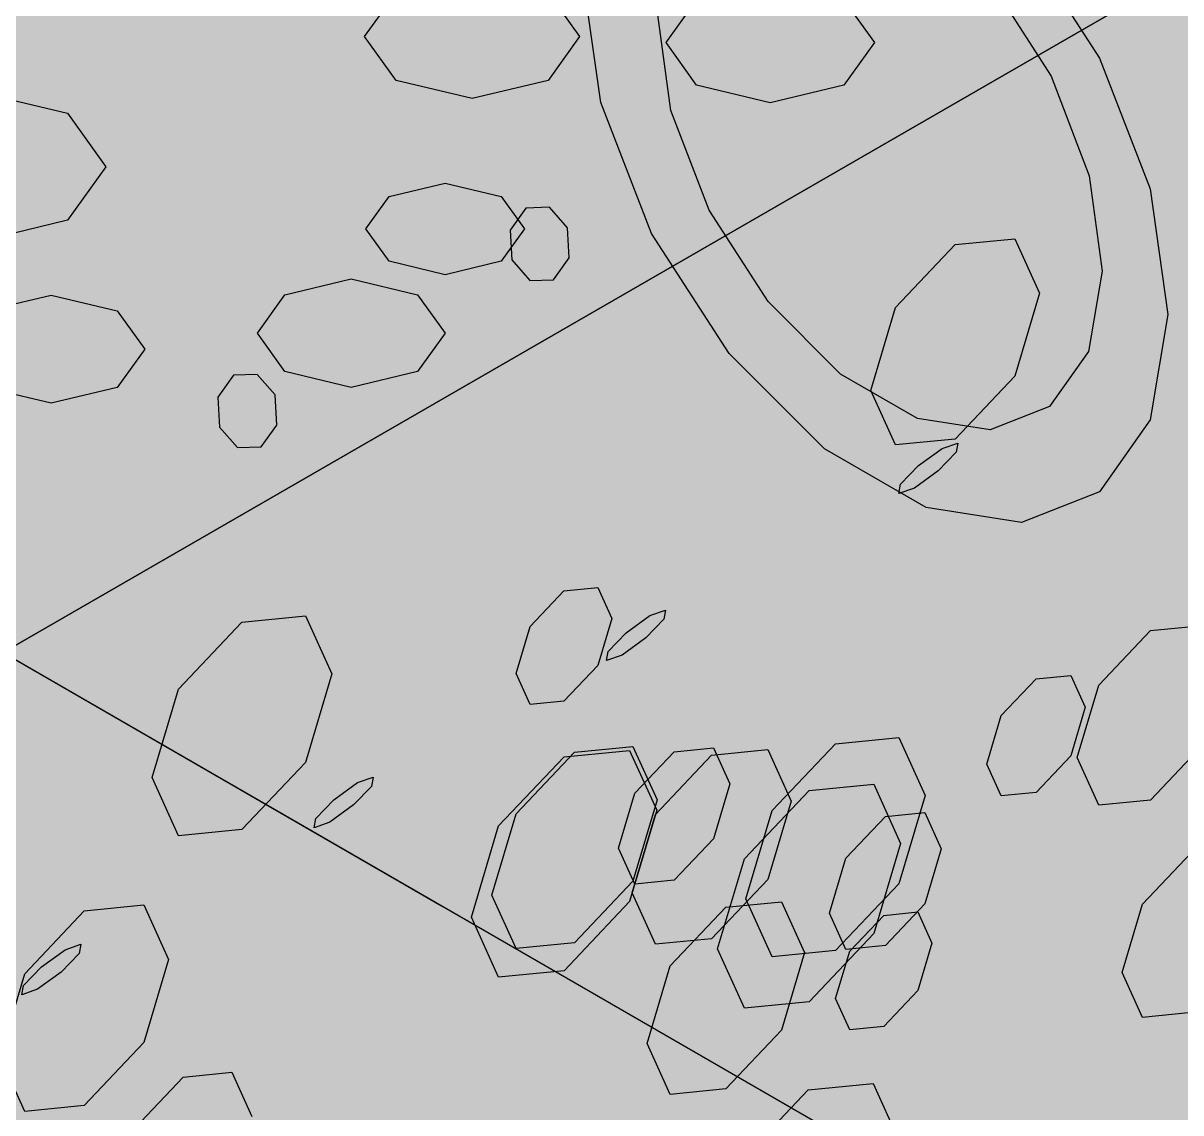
# Model space of a CAD drawing. Header units: metres. Extents: x 0 to 14.2, y 0 to 5.9.
# Drawn here: x 2.452 to 2.6235, y 3.9018 to 4.0633 of the extents above; entities that cross this region are included whole.
import ezdxf

# ---------------------------------------------------------------- set-up
doc = ezdxf.new("R2010")
doc.units = ezdxf.units.M
doc.header["$LTSCALE"] = 0.25
doc.layers.add('ISO-ARISTAS', color=8, linetype='CONTINUOUS')
doc.layers.add('ISO-CONCRETO-SUP', color=254, linetype='CONTINUOUS', true_color=0xe8e8e8)
doc.layers.add('LLAMADAS', color=30, linetype='CONTINUOUS', lineweight=18)

msp = doc.modelspace()

# ---------------------------------------------------------------- linework, layer by layer
at = {"layer": 'ISO-ARISTAS', "color": 250}
for p, q in [((2.5999, 4.0759), (2.61142, 4.05809)), ((2.26934, 4.07375), (2.52806, 3.92438)), ((2.26934, 4.07375), (2.52806, 3.92438)), ((2.53756, 4.05149), (2.53495, 4.0701)), ((2.62224, 4.07), (2.57894, 4.045)), ((2.57894, 4.045), (2.62224, 4.07)), ((2.50259, 4.06129), (2.50726, 4.06779)), ((2.52977, 4.06779), (2.53444, 4.06129)), ((2.59554, 4.06899), (2.60426, 4.05543)), ((2.59554, 4.06899), (2.60426, 4.05543)), ((2.54724, 4.06039), (2.55176, 4.06668)), ((2.57358, 4.06668), (2.5781, 4.06039)), ((2.54796, 4.05033), (2.54603, 4.0645)), ((2.54796, 4.05033), (2.54603, 4.0645)), ((2.50726, 4.05479), (2.50259, 4.06129)), ((2.53444, 4.06129), (2.52977, 4.05479)), ((2.55176, 4.05409), (2.54724, 4.06039)), ((2.5781, 4.06039), (2.57358, 4.05409)), ((2.61142, 4.05809), (2.61894, 4.03871)), ((2.60426, 4.05543), (2.60992, 4.04067)), ((2.60426, 4.05543), (2.60992, 4.04067)), ((2.51851, 4.0521), (2.50726, 4.05479)), ((2.52977, 4.05479), (2.51851, 4.0521)), ((2.56267, 4.05148), (2.55176, 4.05409)), ((2.57358, 4.05409), (2.56267, 4.05148)), ((2.44483, 4.05322), (2.45858, 4.04993)), ((2.54508, 4.03211), (2.53756, 4.05149)), ((2.55363, 4.03557), (2.54796, 4.05033)), ((2.55363, 4.03557), (2.54796, 4.05033)), ((2.45858, 4.04993), (2.46427, 4.042)), ((2.57894, 4.045), (2.53564, 4.02)), ((2.53564, 4.02), (2.57894, 4.045)), ((2.46427, 4.042), (2.45858, 4.03406)), ((2.60992, 4.04067), (2.61185, 4.0265)), ((2.60992, 4.04067), (2.61185, 4.0265)), ((2.50621, 4.03757), (2.51452, 4.03956)), ((2.51452, 4.03956), (2.52283, 4.03757)), ((2.61894, 4.03871), (2.62155, 4.0201)), ((2.50277, 4.03277), (2.50621, 4.03757)), ((2.52283, 4.03757), (2.52627, 4.03277)), ((2.52645, 4.03586), (2.52414, 4.03262)), ((2.52996, 4.03598), (2.52645, 4.03586)), ((2.53262, 4.03293), (2.52996, 4.03598)), ((2.56234, 4.02201), (2.55363, 4.03557)), ((2.56234, 4.02201), (2.55363, 4.03557)), ((2.45858, 4.03406), (2.44483, 4.03077)), ((2.50621, 4.02798), (2.50277, 4.03277)), ((2.52627, 4.03277), (2.52283, 4.02798)), ((2.52414, 4.03262), (2.52439, 4.02818)), ((2.53287, 4.02848), (2.53262, 4.03293)), ((2.5566, 4.0143), (2.54508, 4.03211)), ((2.58124, 4.02115), (2.59006, 4.03046)), ((2.59006, 4.03046), (2.59888, 4.03133)), ((2.59888, 4.03133), (2.60253, 4.02325)), ((2.51452, 4.02599), (2.50621, 4.02798)), ((2.52283, 4.02798), (2.51452, 4.02599)), ((2.52439, 4.02818), (2.52705, 4.02513)), ((2.53056, 4.02525), (2.53287, 4.02848)), ((2.61185, 4.0265), (2.60981, 4.01462)), ((2.61185, 4.0265), (2.60981, 4.01462)), ((2.49078, 4.02301), (2.50061, 4.02537)), ((2.50061, 4.02537), (2.51044, 4.02301)), ((2.52705, 4.02513), (2.53056, 4.02525)), ((2.44633, 4.02064), (2.45615, 4.02299)), ((2.45615, 4.02299), (2.46596, 4.02064)), ((2.4867, 4.01734), (2.49078, 4.02301)), ((2.51044, 4.02301), (2.51452, 4.01734)), ((2.60253, 4.02325), (2.59888, 4.01096)), ((2.57307, 4.01128), (2.56234, 4.02201)), ((2.57307, 4.01128), (2.56234, 4.02201)), ((2.57758, 4.00885), (2.58124, 4.02115)), ((2.46596, 4.02064), (2.47003, 4.01497)), ((2.53564, 4.02), (2.49234, 3.995)), ((2.49234, 3.995), (2.53564, 4.02)), ((2.62155, 4.0201), (2.61894, 4.00451)), ((2.49078, 4.01166), (2.4867, 4.01734)), ((2.51452, 4.01734), (2.51044, 4.01166)), ((2.47003, 4.01497), (2.46596, 4.0093)), ((2.57073, 4.0002), (2.5566, 4.0143)), ((2.60981, 4.01462), (2.60405, 4.00646)), ((2.60981, 4.01462), (2.60405, 4.00646)), ((2.48315, 4.01111), (2.48084, 4.00787)), ((2.48666, 4.01123), (2.48315, 4.01111)), ((2.48932, 4.00818), (2.48666, 4.01123)), ((2.50061, 4.00931), (2.49078, 4.01166)), ((2.51044, 4.01166), (2.50061, 4.00931)), ((2.58449, 4.00468), (2.57307, 4.01128)), ((2.58449, 4.00468), (2.57307, 4.01128)), ((2.59888, 4.01096), (2.59006, 4.00165)), ((2.45615, 4.00696), (2.44633, 4.0093)), ((2.46596, 4.0093), (2.45615, 4.00696)), ((2.48084, 4.00787), (2.48109, 4.00343)), ((2.48957, 4.00373), (2.48932, 4.00818)), ((2.58124, 4.00078), (2.57758, 4.00885)), ((2.60405, 4.00646), (2.59525, 4.00301)), ((2.60405, 4.00646), (2.59525, 4.00301)), ((2.59525, 4.00301), (2.58449, 4.00468)), ((2.59525, 4.00301), (2.58449, 4.00468)), ((2.61894, 4.00451), (2.61142, 3.99381)), ((2.48109, 4.00343), (2.48375, 4.00038)), ((2.48726, 4.0005), (2.48957, 4.00373)), ((2.59006, 4.00165), (2.58124, 4.00078)), ((2.58813, 4.00024), (2.59044, 4.00106)), ((2.59044, 4.00106), (2.59019, 3.99969)), ((2.48375, 4.00038), (2.48726, 4.0005)), ((2.58577, 3.99152), (2.57073, 4.0002)), ((2.58462, 3.99771), (2.58813, 4.00024)), ((2.59019, 3.99969), (2.58753, 3.99693)), ((2.58196, 3.99494), (2.58462, 3.99771)), ((2.58753, 3.99693), (2.58402, 3.99439)), ((2.49234, 3.995), (2.44904, 3.97)), ((2.44904, 3.97), (2.49234, 3.995)), ((2.58171, 3.99357), (2.58196, 3.99494)), ((2.58402, 3.99439), (2.58171, 3.99357)), ((2.61142, 3.99381), (2.5999, 3.9893)), ((2.5999, 3.9893), (2.58577, 3.99152)), ((2.5271, 3.97389), (2.53211, 3.97918)), ((2.53211, 3.97918), (2.53712, 3.97967)), ((2.53712, 3.97967), (2.5392, 3.97508)), ((2.48442, 3.97454), (2.49382, 3.97547)), ((2.49382, 3.97547), (2.49772, 3.96686)), ((2.5392, 3.97508), (2.53712, 3.9681)), ((2.54132, 3.97296), (2.54483, 3.97549)), ((2.54689, 3.97494), (2.54423, 3.97218)), ((2.54483, 3.97549), (2.54714, 3.97631)), ((2.54714, 3.97631), (2.54689, 3.97494)), ((2.47501, 3.96461), (2.48442, 3.97454)), ((2.52502, 3.9669), (2.5271, 3.97389)), ((2.61132, 3.96516), (2.61901, 3.97328)), ((2.61901, 3.97328), (2.6267, 3.97404)), ((2.53866, 3.97019), (2.54132, 3.97296)), ((2.54423, 3.97218), (2.54072, 3.96964)), ((2.44904, 3.97), (2.51399, 3.9325)), ((2.53841, 3.96882), (2.53866, 3.97019)), ((2.53712, 3.9681), (2.53211, 3.96281)), ((2.54072, 3.96964), (2.53841, 3.96882)), ((2.49772, 3.96686), (2.49382, 3.95375)), ((2.5271, 3.96231), (2.52502, 3.9669)), ((2.60204, 3.96613), (2.6072, 3.96664)), ((2.6072, 3.96664), (2.60933, 3.96192)), ((2.47112, 3.9515), (2.47501, 3.96461)), ((2.59688, 3.96069), (2.60204, 3.96613)), ((2.60813, 3.95445), (2.61132, 3.96516)), ((2.53211, 3.96281), (2.5271, 3.96231)), ((2.60933, 3.96192), (2.6072, 3.95473)), ((2.59474, 3.9535), (2.59688, 3.96069)), ((2.53368, 3.95526), (2.54233, 3.95611)), ((2.54233, 3.95611), (2.54591, 3.9482)), ((2.56294, 3.9466), (2.57232, 3.9565)), ((2.57232, 3.9565), (2.58171, 3.95743)), ((2.58171, 3.95743), (2.5856, 3.94884)), ((2.6267, 3.95629), (2.61901, 3.94817)), ((2.52244, 3.94432), (2.53214, 3.95456)), ((2.52503, 3.94613), (2.53368, 3.95526)), ((2.53214, 3.95456), (2.54184, 3.95552)), ((2.54184, 3.95552), (2.54586, 3.94664)), ((2.5426, 3.94917), (2.54843, 3.95533)), ((2.54567, 3.94602), (2.55399, 3.95481)), ((2.54843, 3.95533), (2.55426, 3.9559)), ((2.55399, 3.95481), (2.56232, 3.95563)), ((2.55426, 3.9559), (2.55667, 3.95057)), ((2.56232, 3.95563), (2.56577, 3.94801)), ((2.6072, 3.95473), (2.60204, 3.94929)), ((2.61132, 3.94741), (2.60813, 3.95445)), ((2.49382, 3.95375), (2.48442, 3.94382)), ((2.59688, 3.94878), (2.59474, 3.9535)), ((2.47501, 3.94288), (2.47112, 3.9515)), ((2.50153, 3.95074), (2.50384, 3.95156)), ((2.50384, 3.95156), (2.50359, 3.95019)), ((2.49802, 3.94821), (2.50153, 3.95074)), ((2.50359, 3.95019), (2.50093, 3.94743)), ((2.54018, 3.94105), (2.5426, 3.94917)), ((2.55667, 3.95057), (2.55426, 3.94244)), ((2.55885, 3.93945), (2.56843, 3.94956)), ((2.56843, 3.94956), (2.57801, 3.95051)), ((2.57801, 3.95051), (2.58198, 3.94174)), ((2.60204, 3.94929), (2.59688, 3.94878)), ((2.49536, 3.94544), (2.49802, 3.94821)), ((2.50093, 3.94743), (2.49742, 3.94489)), ((2.54591, 3.9482), (2.54233, 3.93614)), ((2.56577, 3.94801), (2.56232, 3.93641)), ((2.5856, 3.94884), (2.58171, 3.93576)), ((2.61901, 3.94817), (2.61132, 3.94741)), ((2.52145, 3.93407), (2.52503, 3.94613)), ((2.54586, 3.94664), (2.54184, 3.93312)), ((2.54222, 3.93442), (2.54567, 3.94602)), ((2.55905, 3.93351), (2.56294, 3.9466)), ((2.57387, 3.93955), (2.57973, 3.94573)), ((2.57973, 3.94573), (2.58559, 3.94631)), ((2.58559, 3.94631), (2.58801, 3.94095)), ((2.49511, 3.94407), (2.49536, 3.94544)), ((2.49742, 3.94489), (2.49511, 3.94407)), ((2.51842, 3.9308), (2.52244, 3.94432)), ((2.48442, 3.94382), (2.47501, 3.94288)), ((2.55426, 3.94244), (2.54843, 3.93629)), ((2.5426, 3.93571), (2.54018, 3.94105)), ((2.58198, 3.94174), (2.57801, 3.92839)), ((2.58801, 3.94095), (2.58559, 3.93278)), ((2.55488, 3.9261), (2.55885, 3.93945)), ((2.57144, 3.93138), (2.57387, 3.93955)), ((2.61782, 3.93273), (2.62508, 3.9404)), ((2.54233, 3.93614), (2.53368, 3.92701)), ((2.54843, 3.93629), (2.5426, 3.93571)), ((2.56232, 3.93641), (2.55399, 3.92762)), ((2.58171, 3.93576), (2.57232, 3.92585)), ((2.52503, 3.92616), (2.52145, 3.93407)), ((2.54567, 3.9268), (2.54222, 3.93442)), ((2.46107, 3.93176), (2.4699, 3.93264)), ((2.4699, 3.93264), (2.47356, 3.92455)), ((2.51399, 3.9325), (2.57894, 3.895)), ((2.54184, 3.93312), (2.53214, 3.92288)), ((2.54785, 3.92359), (2.55609, 3.93229)), ((2.55609, 3.93229), (2.56433, 3.9331)), ((2.56294, 3.92492), (2.55905, 3.93351)), ((2.56433, 3.9331), (2.56774, 3.92556)), ((2.58559, 3.93278), (2.57973, 3.9266)), ((2.61481, 3.9226), (2.61782, 3.93273)), ((2.45224, 3.92244), (2.46107, 3.93176)), ((2.52244, 3.92192), (2.51842, 3.9308)), ((2.57387, 3.92602), (2.57144, 3.93138)), ((2.57445, 3.92576), (2.57948, 3.93108)), ((2.57948, 3.93108), (2.58452, 3.93158)), ((2.58452, 3.93158), (2.5866, 3.92697)), ((2.45823, 3.92599), (2.46054, 3.92681)), ((2.46054, 3.92681), (2.46029, 3.92544)), ((2.53368, 3.92701), (2.52503, 3.92616)), ((2.55399, 3.92762), (2.54567, 3.9268)), ((2.57801, 3.92839), (2.56843, 3.91827)), ((2.5866, 3.92697), (2.58452, 3.91995)), ((2.45472, 3.92346), (2.45823, 3.92599)), ((2.46029, 3.92544), (2.45763, 3.92268)), ((2.55885, 3.91733), (2.55488, 3.9261)), ((2.57232, 3.92585), (2.56294, 3.92492)), ((2.56774, 3.92556), (2.56433, 3.91408)), ((2.57236, 3.91874), (2.57445, 3.92576)), ((2.57973, 3.9266), (2.57387, 3.92602)), ((2.45206, 3.92069), (2.45472, 3.92346)), ((2.47356, 3.92455), (2.4699, 3.91224)), ((2.52806, 3.92438), (2.78679, 3.775)), ((2.52806, 3.92438), (2.78679, 3.775)), ((2.54443, 3.9121), (2.54785, 3.92359)), ((2.44858, 3.91013), (2.45224, 3.92244)), ((2.45763, 3.92268), (2.45412, 3.92014)), ((2.53214, 3.92288), (2.52244, 3.92192)), ((2.61782, 3.91595), (2.61481, 3.9226)), ((2.45181, 3.91932), (2.45206, 3.92069)), ((2.45412, 3.92014), (2.45181, 3.91932)), ((2.58452, 3.91995), (2.57948, 3.91463)), ((2.56843, 3.91827), (2.55885, 3.91733)), ((2.57445, 3.91413), (2.57236, 3.91874)), ((2.62508, 3.91667), (2.61782, 3.91595)), ((2.56433, 3.91408), (2.55609, 3.90538)), ((2.57948, 3.91463), (2.57445, 3.91413)), ((2.4699, 3.91224), (2.46107, 3.90292)), ((2.54785, 3.90456), (2.54443, 3.9121)), ((2.45224, 3.90204), (2.44858, 3.91013)), ((2.46853, 3.89954), (2.47572, 3.90713)), ((2.47572, 3.90713), (2.48292, 3.90784)), ((2.48292, 3.90784), (2.4859, 3.90126)), ((2.55609, 3.90538), (2.54785, 3.90456)), ((2.55864, 3.89506), (2.56828, 3.90524)), ((2.56828, 3.90524), (2.57791, 3.90619)), ((2.57791, 3.90619), (2.5819, 3.89737)), ((2.46107, 3.90292), (2.45224, 3.90204))]:
    msp.add_line(p, q, dxfattribs=at)
at = {"layer": 'ISO-CONCRETO-SUP', "true_color": 0xadada8}
for points in [[(2.52806, 4.17438), (2.78679, 4.025), (2.52806, 4.42438), (2.78679, 4.275)], [(2.44146, 4.12438), (2.70019, 3.975), (2.44146, 4.37438), (2.70019, 4.225)], [(2.26934, 4.07375), (2.52806, 3.92438), (2.26934, 4.32375), (2.52806, 4.17438)], [(2.52806, 3.92438), (2.78679, 3.775), (2.52806, 4.17438), (2.78679, 4.025)], [(2.44146, 3.87438), (2.70019, 3.725), (2.44146, 4.12438), (2.70019, 3.975)]]:
    msp.add_solid(points, dxfattribs=at)
at = {"layer": 'ISO-CONCRETO-SUP', "true_color": 0xc0c0ba}
for points in [[(2.27042, 4.27313), (2.52915, 4.12375), (2.09722, 4.17313), (2.35594, 4.02375)], [(2.52915, 4.22375), (2.78787, 4.07438), (2.35594, 4.12375), (2.61467, 3.97438)], [(2.70235, 4.22375), (2.96108, 4.07438), (2.52915, 4.12375), (2.78787, 3.97438)], [(2.35594, 4.12375), (2.61467, 3.97438), (2.18274, 4.02375), (2.44146, 3.87438)], [(2.52915, 4.12375), (2.78787, 3.97438), (2.35594, 4.02375), (2.61467, 3.87438)], [(2.78787, 4.07438), (3.0466, 3.925), (2.61467, 3.97438), (2.87339, 3.825)], [(2.26934, 4.07375), (2.52806, 3.92438), (2.18274, 4.02375), (2.44146, 3.87438)], [(2.35594, 4.02375), (2.61467, 3.87438), (2.18274, 3.92375), (2.44146, 3.77438)], [(2.61467, 3.97438), (2.87339, 3.825), (2.44146, 3.87438), (2.70019, 3.725)], [(2.78787, 3.97438), (3.0466, 3.825), (2.61467, 3.87438), (2.87339, 3.725)], [(2.52806, 3.92438), (2.78679, 3.775), (2.44146, 3.87438), (2.70019, 3.725)]]:
    msp.add_solid(points, dxfattribs=at)
at = {"layer": 'ISO-CONCRETO-SUP', "true_color": 0x645f58}
for points in [[(2.47502, 4.105), (2.52698, 4.075), (2.43172, 4.08), (2.48368, 4.05)], [(2.57028, 4.1), (2.62224, 4.07), (2.52698, 4.075), (2.57894, 4.045)], [(2.43172, 4.08), (2.48368, 4.05), (2.38842, 4.055), (2.44038, 4.025)], [(2.52698, 4.075), (2.57894, 4.045), (2.48368, 4.05), (2.53564, 4.02)], [(2.48368, 4.05), (2.53564, 4.02), (2.44038, 4.025), (2.49234, 3.995)], [(2.44038, 4.025), (2.49234, 3.995), (2.39708, 4), (2.44904, 3.97)]]:
    msp.add_solid(points, dxfattribs=at)
at = {"layer": 'ISO-CONCRETO-SUP', "true_color": 0x797976}
for points in [[(2.62155, 4.0201), (2.54508, 4.09639), (2.5566, 4.1009)], [(2.62155, 4.0201), (2.5566, 4.1009), (2.57073, 4.09868)], [(2.62155, 4.0201), (2.57073, 4.09868), (2.58577, 4.09)], [(2.62155, 4.0201), (2.53756, 4.08569), (2.54508, 4.09639)], [(2.62155, 4.0201), (2.58577, 4.09), (2.5999, 4.0759)], [(2.62155, 4.0201), (2.53495, 4.0701), (2.53756, 4.08569)], [(2.62155, 4.0201), (2.5999, 4.0759), (2.61142, 4.05809)], [(2.62155, 4.0201), (2.53756, 4.05149), (2.53495, 4.0701)], [(2.62155, 4.0201), (2.61142, 4.05809), (2.61894, 4.03871)], [(2.62155, 4.0201), (2.54508, 4.03211), (2.53756, 4.05149)], [(2.62155, 4.0201), (2.5566, 4.0143), (2.54508, 4.03211)], [(2.62155, 4.0201), (2.57073, 4.0002), (2.5566, 4.0143)], [(2.62155, 4.0201), (2.58577, 3.99152), (2.57073, 4.0002)], [(2.62155, 4.0201), (2.5999, 3.9893), (2.58577, 3.99152)], [(2.62155, 4.0201), (2.61142, 3.99381), (2.5999, 3.9893)], [(2.62155, 4.0201), (2.61894, 4.00451), (2.61142, 3.99381)]]:
    msp.add_solid(points, dxfattribs=at)
at = {"layer": 'ISO-CONCRETO-SUP', "true_color": 0x514d47}
for points in [[(2.66554, 4.045), (2.62224, 4.02), (2.66554, 4.095), (2.62224, 4.07)], [(2.62224, 4.02), (2.57894, 3.995), (2.62224, 4.07), (2.57894, 4.045)], [(2.57894, 3.995), (2.53564, 3.97), (2.57894, 4.045), (2.53564, 4.02)], [(2.66554, 3.995), (2.62224, 3.97), (2.66554, 4.045), (2.62224, 4.02)], [(2.53564, 3.97), (2.49234, 3.945), (2.53564, 4.02), (2.49234, 3.995)], [(2.62224, 3.97), (2.57894, 3.945), (2.62224, 4.02), (2.57894, 3.995)], [(2.49234, 3.945), (2.44904, 3.92), (2.49234, 3.995), (2.44904, 3.97)], [(2.57894, 3.945), (2.53564, 3.92), (2.57894, 3.995), (2.53564, 3.97)], [(2.66554, 3.945), (2.62224, 3.92), (2.66554, 3.995), (2.62224, 3.97)], [(2.53564, 3.92), (2.49234, 3.895), (2.53564, 3.97), (2.49234, 3.945)], [(2.62224, 3.92), (2.57894, 3.895), (2.62224, 3.97), (2.57894, 3.945)], [(2.49234, 3.895), (2.44904, 3.87), (2.49234, 3.945), (2.44904, 3.92)], [(2.57894, 3.895), (2.53564, 3.87), (2.57894, 3.945), (2.53564, 3.92)], [(2.66554, 3.895), (2.62224, 3.87), (2.66554, 3.945), (2.62224, 3.92)], [(2.53564, 3.87), (2.49234, 3.845), (2.53564, 3.92), (2.49234, 3.895)], [(2.62224, 3.87), (2.57894, 3.845), (2.62224, 3.92), (2.57894, 3.895)]]:
    msp.add_solid(points, dxfattribs=at)
at = {"layer": 'ISO-CONCRETO-SUP', "true_color": 0x839bb3}
for points in [[(2.55384, 4.08454), (2.56263, 4.08799), (2.51054, 4.05979), (2.51933, 4.06324)], [(2.51054, 4.05979), (2.51933, 4.06324), (2.46724, 4.03504), (2.47603, 4.03849)], [(2.46724, 4.03504), (2.47603, 4.03849), (2.42393, 4.01029), (2.43273, 4.01374)], [(2.60405, 4.00646), (2.59525, 4.00301), (2.56074, 3.98171), (2.55195, 3.97826)], [(2.56074, 3.98171), (2.55195, 3.97826), (2.51744, 3.95696), (2.50865, 3.95351)], [(2.51744, 3.95696), (2.50865, 3.95351), (2.47414, 3.93221), (2.46535, 3.92876)], [(2.47414, 3.93221), (2.46535, 3.92876), (2.43084, 3.90746), (2.42205, 3.90401)]]:
    msp.add_solid(points, dxfattribs=at)
at = {"layer": 'ISO-CONCRETO-SUP', "true_color": 0x95b1cb}
for points in [[(2.56263, 4.08799), (2.57339, 4.08632), (2.51933, 4.06324), (2.53009, 4.06157)], [(2.51933, 4.06324), (2.53009, 4.06157), (2.47603, 4.03849), (2.48679, 4.03682)], [(2.47603, 4.03849), (2.48679, 4.03682), (2.43273, 4.01374), (2.44349, 4.01207)], [(2.59525, 4.00301), (2.58449, 4.00468), (2.55195, 3.97826), (2.54119, 3.97993)], [(2.55195, 3.97826), (2.54119, 3.97993), (2.50865, 3.95351), (2.49789, 3.95518)], [(2.50865, 3.95351), (2.49789, 3.95518), (2.46535, 3.92876), (2.45459, 3.93043)], [(2.46535, 3.92876), (2.45459, 3.93043), (2.42205, 3.90401), (2.41129, 3.90568)]]:
    msp.add_solid(points, dxfattribs=at)
at = {"layer": 'ISO-CONCRETO-SUP', "true_color": 0x92adc7}
for points in [[(2.57894, 4.0455), (2.55384, 4.08454), (2.56263, 4.08799)], [(2.57894, 4.0455), (2.56263, 4.08799), (2.57339, 4.08632)], [(2.57894, 4.0455), (2.57339, 4.08632), (2.58482, 4.07972)], [(2.57894, 4.0455), (2.54807, 4.07638), (2.55384, 4.08454)], [(2.57894, 4.0455), (2.58482, 4.07972), (2.59554, 4.06899)], [(2.57894, 4.0455), (2.54603, 4.0645), (2.54807, 4.07638)], [(2.57894, 4.0455), (2.59554, 4.06899), (2.60426, 4.05543)], [(2.57894, 4.0455), (2.54796, 4.05033), (2.54603, 4.0645)], [(2.57894, 4.0455), (2.60426, 4.05543), (2.60992, 4.04067)], [(2.57894, 4.0455), (2.55363, 4.03557), (2.54796, 4.05033)], [(2.57894, 4.0455), (2.56234, 4.02201), (2.55363, 4.03557)], [(2.57894, 4.0455), (2.57307, 4.01128), (2.56234, 4.02201)], [(2.57894, 4.0455), (2.58449, 4.00468), (2.57307, 4.01128)], [(2.57894, 4.0455), (2.59525, 4.00301), (2.58449, 4.00468)], [(2.57894, 4.0455), (2.60405, 4.00646), (2.59525, 4.00301)], [(2.57894, 4.0455), (2.60981, 4.01462), (2.60405, 4.00646)], [(2.57894, 4.0455), (2.61185, 4.0265), (2.60981, 4.01462)], [(2.57894, 4.0455), (2.60992, 4.04067), (2.61185, 4.0265)]]:
    msp.add_solid(points, dxfattribs=at)
at = {"layer": 'ISO-CONCRETO-SUP', "true_color": 0xa1c0dc}
for points in [[(2.57339, 4.08632), (2.58482, 4.07972), (2.53009, 4.06157), (2.54152, 4.05497)], [(2.53009, 4.06157), (2.54152, 4.05497), (2.48679, 4.03682), (2.49822, 4.03022)], [(2.48679, 4.03682), (2.49822, 4.03022), (2.44349, 4.01207), (2.45491, 4.00547)], [(2.44349, 4.01207), (2.45491, 4.00547), (2.40018, 3.98732), (2.41161, 3.98072)], [(2.58449, 4.00468), (2.57307, 4.01128), (2.54119, 3.97993), (2.52976, 3.98653)], [(2.54119, 3.97993), (2.52976, 3.98653), (2.49789, 3.95518), (2.48646, 3.96178)], [(2.49789, 3.95518), (2.48646, 3.96178), (2.45459, 3.93043), (2.44316, 3.93703)], [(2.45459, 3.93043), (2.44316, 3.93703), (2.41129, 3.90568), (2.39986, 3.91228)]]:
    msp.add_solid(points, dxfattribs=at)
at = {"layer": 'ISO-CONCRETO-SUP', "true_color": 0x687c8e}
for points in [[(2.54807, 4.07638), (2.55384, 4.08454), (2.50477, 4.05163), (2.51054, 4.05979)], [(2.50477, 4.05163), (2.51054, 4.05979), (2.46147, 4.02688), (2.46724, 4.03504)], [(2.46147, 4.02688), (2.46724, 4.03504), (2.41817, 4.00213), (2.42393, 4.01029)], [(2.60981, 4.01462), (2.60405, 4.00646), (2.56651, 3.98987), (2.56074, 3.98171)], [(2.56651, 3.98987), (2.56074, 3.98171), (2.52321, 3.96512), (2.51744, 3.95696)], [(2.52321, 3.96512), (2.51744, 3.95696), (2.47991, 3.94037), (2.47414, 3.93221)], [(2.47991, 3.94037), (2.47414, 3.93221), (2.4366, 3.91562), (2.43084, 3.90746)]]:
    msp.add_solid(points, dxfattribs=at)
at = {"layer": 'ISO-CONCRETO-SUP', "true_color": 0xa7c6e4}
for points in [[(2.58482, 4.07972), (2.59554, 4.06899), (2.54152, 4.05497), (2.55224, 4.04424)], [(2.54152, 4.05497), (2.55224, 4.04424), (2.49822, 4.03022), (2.50894, 4.01949)], [(2.49822, 4.03022), (2.50894, 4.01949), (2.45491, 4.00547), (2.46564, 3.99474)], [(2.57307, 4.01128), (2.56234, 4.02201), (2.52976, 3.98653), (2.51904, 3.99726)], [(2.45491, 4.00547), (2.46564, 3.99474), (2.41161, 3.98072), (2.42233, 3.96999)], [(2.52976, 3.98653), (2.51904, 3.99726), (2.48646, 3.96178), (2.47574, 3.97251)], [(2.48646, 3.96178), (2.47574, 3.97251), (2.44316, 3.93703), (2.43244, 3.94776)]]:
    msp.add_solid(points, dxfattribs=at)
at = {"layer": 'ISO-CONCRETO-SUP', "true_color": 0x788fa4}
for points in [[(2.54603, 4.0645), (2.54807, 4.07638), (2.50273, 4.03975), (2.50477, 4.05163)], [(2.50273, 4.03975), (2.50477, 4.05163), (2.45943, 4.015), (2.46147, 4.02688)], [(2.45943, 4.015), (2.46147, 4.02688), (2.41613, 3.99025), (2.41817, 4.00213)], [(2.61185, 4.0265), (2.60981, 4.01462), (2.56855, 4.00175), (2.56651, 3.98987)], [(2.56855, 4.00175), (2.56651, 3.98987), (2.52525, 3.977), (2.52321, 3.96512)], [(2.52525, 3.977), (2.52321, 3.96512), (2.48195, 3.95225), (2.47991, 3.94037)], [(2.48195, 3.95225), (2.47991, 3.94037), (2.43865, 3.9275), (2.4366, 3.91562)]]:
    msp.add_solid(points, dxfattribs=at)
at = {"layer": 'ISO-CONCRETO-SUP', "true_color": 0xa89f8e}
for points in [[(2.50726, 4.05479), (2.50726, 4.06779), (2.51851, 4.07049)], [(2.50726, 4.05479), (2.51851, 4.07049), (2.52977, 4.06779)], [(2.55176, 4.05409), (2.55176, 4.06668), (2.56267, 4.06929)], [(2.55176, 4.05409), (2.56267, 4.06929), (2.57358, 4.06668)], [(2.50726, 4.05479), (2.50259, 4.06129), (2.50726, 4.06779)], [(2.50726, 4.05479), (2.52977, 4.06779), (2.53444, 4.06129)], [(2.55176, 4.05409), (2.54724, 4.06039), (2.55176, 4.06668)], [(2.55176, 4.05409), (2.57358, 4.06668), (2.5781, 4.06039)], [(2.50726, 4.05479), (2.53444, 4.06129), (2.52977, 4.05479)], [(2.55176, 4.05409), (2.5781, 4.06039), (2.57358, 4.05409)], [(2.50726, 4.05479), (2.52977, 4.05479), (2.51851, 4.0521)], [(2.55176, 4.05409), (2.57358, 4.05409), (2.56267, 4.05148)], [(2.50621, 4.02798), (2.50621, 4.03757), (2.51452, 4.03956)], [(2.50621, 4.02798), (2.51452, 4.03956), (2.52283, 4.03757)], [(2.50621, 4.02798), (2.50277, 4.03277), (2.50621, 4.03757)], [(2.50621, 4.02798), (2.52283, 4.03757), (2.52627, 4.03277)], [(2.50621, 4.02798), (2.52627, 4.03277), (2.52283, 4.02798)], [(2.50621, 4.02798), (2.52283, 4.02798), (2.51452, 4.02599)], [(2.49078, 4.01166), (2.49078, 4.02301), (2.50061, 4.02537)], [(2.49078, 4.01166), (2.50061, 4.02537), (2.51044, 4.02301)], [(2.49078, 4.01166), (2.4867, 4.01734), (2.49078, 4.02301)], [(2.49078, 4.01166), (2.51044, 4.02301), (2.51452, 4.01734)], [(2.49078, 4.01166), (2.51452, 4.01734), (2.51044, 4.01166)], [(2.49078, 4.01166), (2.51044, 4.01166), (2.50061, 4.00931)]]:
    msp.add_solid(points, dxfattribs=at)
at = {"layer": 'ISO-CONCRETO-SUP', "true_color": 0xa5c4e1}
for points in [[(2.59554, 4.06899), (2.60426, 4.05543), (2.55224, 4.04424), (2.56096, 4.03068)], [(2.55224, 4.04424), (2.56096, 4.03068), (2.50894, 4.01949), (2.51765, 4.00593)], [(2.56234, 4.02201), (2.55363, 4.03557), (2.51904, 3.99726), (2.51033, 4.01082)], [(2.50894, 4.01949), (2.51765, 4.00593), (2.46564, 3.99474), (2.47435, 3.98118)], [(2.51904, 3.99726), (2.51033, 4.01082), (2.47574, 3.97251), (2.46702, 3.98607)], [(2.46564, 3.99474), (2.47435, 3.98118), (2.42233, 3.96999), (2.43105, 3.95643)], [(2.47574, 3.97251), (2.46702, 3.98607), (2.43244, 3.94776), (2.42372, 3.96132)]]:
    msp.add_solid(points, dxfattribs=at)
at = {"layer": 'ISO-CONCRETO-SUP', "true_color": 0x8ca6bf}
for points in [[(2.54796, 4.05033), (2.54603, 4.0645), (2.50466, 4.02558), (2.50273, 4.03975)], [(2.60992, 4.04067), (2.61185, 4.0265), (2.56662, 4.01592), (2.56855, 4.00175)], [(2.50466, 4.02558), (2.50273, 4.03975), (2.46136, 4.00083), (2.45943, 4.015)], [(2.46136, 4.00083), (2.45943, 4.015), (2.41806, 3.97608), (2.41613, 3.99025)], [(2.56662, 4.01592), (2.56855, 4.00175), (2.52332, 3.99117), (2.52525, 3.977)], [(2.52332, 3.99117), (2.52525, 3.977), (2.48002, 3.96642), (2.48195, 3.95225)], [(2.48002, 3.96642), (2.48195, 3.95225), (2.43672, 3.94167), (2.43865, 3.9275)]]:
    msp.add_solid(points, dxfattribs=at)
at = {"layer": 'ISO-CONCRETO-SUP', "true_color": 0x9bb9d5}
for points in [[(2.60426, 4.05543), (2.60992, 4.04067), (2.56096, 4.03068), (2.56662, 4.01592)], [(2.55363, 4.03557), (2.54796, 4.05033), (2.51033, 4.01082), (2.50466, 4.02558)], [(2.56096, 4.03068), (2.56662, 4.01592), (2.51765, 4.00593), (2.52332, 3.99117)], [(2.51033, 4.01082), (2.50466, 4.02558), (2.46702, 3.98607), (2.46136, 4.00083)], [(2.51765, 4.00593), (2.52332, 3.99117), (2.47435, 3.98118), (2.48002, 3.96642)], [(2.46702, 3.98607), (2.46136, 4.00083), (2.42372, 3.96132), (2.41806, 3.97608)], [(2.47435, 3.98118), (2.48002, 3.96642), (2.43105, 3.95643), (2.43672, 3.94167)]]:
    msp.add_solid(points, dxfattribs=at)
at = {"layer": 'ISO-CONCRETO-SUP', "true_color": 0x867d70}
for points in [[(2.43109, 4.03406), (2.44483, 4.05322), (2.45858, 4.04993)], [(2.43109, 4.03406), (2.45858, 4.04993), (2.46427, 4.042)], [(2.43109, 4.03406), (2.46427, 4.042), (2.45858, 4.03406)], [(2.43109, 4.03406), (2.45858, 4.03406), (2.44483, 4.03077)], [(2.44633, 4.0093), (2.44633, 4.02064), (2.45615, 4.02299)], [(2.44633, 4.0093), (2.45615, 4.02299), (2.46596, 4.02064)], [(2.44633, 4.0093), (2.46596, 4.02064), (2.47003, 4.01497)], [(2.44633, 4.0093), (2.47003, 4.01497), (2.46596, 4.0093)], [(2.44633, 4.0093), (2.46596, 4.0093), (2.45615, 4.00696)]]:
    msp.add_solid(points, dxfattribs=at)
at = {"layer": 'ISO-CONCRETO-SUP', "true_color": 0x2d3035}
for points in [[(2.52439, 4.02818), (2.52645, 4.03586), (2.52414, 4.03262)], [(2.52439, 4.02818), (2.53262, 4.03293), (2.52996, 4.03598)], [(2.52439, 4.02818), (2.52996, 4.03598), (2.52645, 4.03586)], [(2.52439, 4.02818), (2.53287, 4.02848), (2.53262, 4.03293)], [(2.52439, 4.02818), (2.53056, 4.02525), (2.53287, 4.02848)], [(2.52439, 4.02818), (2.52705, 4.02513), (2.53056, 4.02525)], [(2.48109, 4.00343), (2.48315, 4.01111), (2.48084, 4.00787)], [(2.48109, 4.00343), (2.48932, 4.00818), (2.48666, 4.01123)], [(2.48109, 4.00343), (2.48666, 4.01123), (2.48315, 4.01111)], [(2.48109, 4.00343), (2.48957, 4.00373), (2.48932, 4.00818)], [(2.48109, 4.00343), (2.48726, 4.0005), (2.48957, 4.00373)], [(2.48109, 4.00343), (2.48375, 4.00038), (2.48726, 4.0005)]]:
    msp.add_solid(points, dxfattribs=at)
at = {"layer": 'ISO-CONCRETO-SUP', "true_color": 0x888172}
for points in [[(2.60253, 4.02325), (2.58124, 4.02115), (2.59006, 4.03046)], [(2.60253, 4.02325), (2.59006, 4.03046), (2.59888, 4.03133)], [(2.60253, 4.02325), (2.58124, 4.00078), (2.57758, 4.00885)], [(2.60253, 4.02325), (2.57758, 4.00885), (2.58124, 4.02115)], [(2.60253, 4.02325), (2.59006, 4.00165), (2.58124, 4.00078)], [(2.60253, 4.02325), (2.59888, 4.01096), (2.59006, 4.00165)], [(2.5392, 3.97508), (2.5271, 3.97389), (2.53211, 3.97918)], [(2.5392, 3.97508), (2.53211, 3.97918), (2.53712, 3.97967)], [(2.5392, 3.97508), (2.5271, 3.96231), (2.52502, 3.9669)], [(2.5392, 3.97508), (2.52502, 3.9669), (2.5271, 3.97389)], [(2.5392, 3.97508), (2.53211, 3.96281), (2.5271, 3.96231)], [(2.5392, 3.97508), (2.53712, 3.9681), (2.53211, 3.96281)], [(2.54591, 3.9482), (2.53368, 3.95526), (2.54233, 3.95611)], [(2.5856, 3.94884), (2.56294, 3.9466), (2.57232, 3.9565)], [(2.5856, 3.94884), (2.57232, 3.9565), (2.58171, 3.95743)], [(2.54591, 3.9482), (2.52503, 3.94613), (2.53368, 3.95526)], [(2.58198, 3.94174), (2.55885, 3.93945), (2.56843, 3.94956)], [(2.58198, 3.94174), (2.56843, 3.94956), (2.57801, 3.95051)], [(2.54591, 3.9482), (2.52503, 3.92616), (2.52145, 3.93407)], [(2.54591, 3.9482), (2.52145, 3.93407), (2.52503, 3.94613)], [(2.54591, 3.9482), (2.53368, 3.92701), (2.52503, 3.92616)], [(2.54591, 3.9482), (2.54233, 3.93614), (2.53368, 3.92701)], [(2.5856, 3.94884), (2.56294, 3.92492), (2.55905, 3.93351)], [(2.5856, 3.94884), (2.55905, 3.93351), (2.56294, 3.9466)], [(2.5856, 3.94884), (2.57232, 3.92585), (2.56294, 3.92492)], [(2.5856, 3.94884), (2.58171, 3.93576), (2.57232, 3.92585)], [(2.58198, 3.94174), (2.55885, 3.91733), (2.55488, 3.9261)], [(2.58198, 3.94174), (2.55488, 3.9261), (2.55885, 3.93945)], [(2.58198, 3.94174), (2.56843, 3.91827), (2.55885, 3.91733)], [(2.58198, 3.94174), (2.57801, 3.92839), (2.56843, 3.91827)], [(2.47356, 3.92455), (2.46107, 3.93176), (2.4699, 3.93264)], [(2.47356, 3.92455), (2.45224, 3.92244), (2.46107, 3.93176)], [(2.47356, 3.92455), (2.45224, 3.90204), (2.44858, 3.91013)], [(2.47356, 3.92455), (2.44858, 3.91013), (2.45224, 3.92244)], [(2.47356, 3.92455), (2.46107, 3.90292), (2.45224, 3.90204)], [(2.47356, 3.92455), (2.4699, 3.91224), (2.46107, 3.90292)]]:
    msp.add_solid(points, dxfattribs=at)
at = {"layer": 'ISO-CONCRETO-SUP', "true_color": 0x1e2023}
for points in [[(2.59019, 3.99969), (2.58813, 4.00024), (2.59044, 4.00106)], [(2.59019, 3.99969), (2.58402, 3.99439), (2.58171, 3.99357)], [(2.59019, 3.99969), (2.58171, 3.99357), (2.58196, 3.99494)], [(2.59019, 3.99969), (2.58196, 3.99494), (2.58462, 3.99771)], [(2.59019, 3.99969), (2.58753, 3.99693), (2.58402, 3.99439)], [(2.59019, 3.99969), (2.58462, 3.99771), (2.58813, 4.00024)], [(2.54689, 3.97494), (2.54072, 3.96964), (2.53841, 3.96882)], [(2.54689, 3.97494), (2.53841, 3.96882), (2.53866, 3.97019)], [(2.54689, 3.97494), (2.53866, 3.97019), (2.54132, 3.97296)], [(2.54689, 3.97494), (2.54423, 3.97218), (2.54072, 3.96964)], [(2.54689, 3.97494), (2.54132, 3.97296), (2.54483, 3.97549)], [(2.54689, 3.97494), (2.54483, 3.97549), (2.54714, 3.97631)], [(2.50359, 3.95019), (2.50153, 3.95074), (2.50384, 3.95156)], [(2.50359, 3.95019), (2.49742, 3.94489), (2.49511, 3.94407)], [(2.50359, 3.95019), (2.49511, 3.94407), (2.49536, 3.94544)], [(2.50359, 3.95019), (2.49536, 3.94544), (2.49802, 3.94821)], [(2.50359, 3.95019), (2.50093, 3.94743), (2.49742, 3.94489)], [(2.50359, 3.95019), (2.49802, 3.94821), (2.50153, 3.95074)], [(2.46029, 3.92544), (2.45823, 3.92599), (2.46054, 3.92681)], [(2.46029, 3.92544), (2.45412, 3.92014), (2.45181, 3.91932)], [(2.46029, 3.92544), (2.45181, 3.91932), (2.45206, 3.92069)], [(2.46029, 3.92544), (2.45206, 3.92069), (2.45472, 3.92346)], [(2.46029, 3.92544), (2.45763, 3.92268), (2.45412, 3.92014)], [(2.46029, 3.92544), (2.45472, 3.92346), (2.45823, 3.92599)]]:
    msp.add_solid(points, dxfattribs=at)
at = {"layer": 'ISO-CONCRETO-SUP', "true_color": 0x746d62}
for points in [[(2.49772, 3.96686), (2.48442, 3.97454), (2.49382, 3.97547)], [(2.49772, 3.96686), (2.47501, 3.96461), (2.48442, 3.97454)], [(2.62988, 3.967), (2.61132, 3.96516), (2.61901, 3.97328)], [(2.62988, 3.967), (2.61901, 3.97328), (2.6267, 3.97404)], [(2.49772, 3.96686), (2.47501, 3.94288), (2.47112, 3.9515)], [(2.49772, 3.96686), (2.47112, 3.9515), (2.47501, 3.96461)], [(2.49772, 3.96686), (2.48442, 3.94382), (2.47501, 3.94288)], [(2.49772, 3.96686), (2.49382, 3.95375), (2.48442, 3.94382)], [(2.62988, 3.967), (2.61132, 3.94741), (2.60813, 3.95445)], [(2.62988, 3.967), (2.60813, 3.95445), (2.61132, 3.96516)], [(2.62988, 3.967), (2.61901, 3.94817), (2.61132, 3.94741)], [(2.62988, 3.967), (2.6267, 3.95629), (2.61901, 3.94817)], [(2.5819, 3.89737), (2.55864, 3.89506), (2.56828, 3.90524)], [(2.5819, 3.89737), (2.56828, 3.90524), (2.57791, 3.90619)]]:
    msp.add_solid(points, dxfattribs=at)
at = {"layer": 'ISO-CONCRETO-SUP', "true_color": 0xc0d4d9}
for points in [[(2.44904, 3.97), (2.51399, 3.9325), (2.38409, 3.9325), (2.44904, 3.895)], [(2.51399, 3.9325), (2.57894, 3.895), (2.44904, 3.895), (2.51399, 3.8575)]]:
    msp.add_solid(points, dxfattribs=at)
at = {"layer": 'ISO-CONCRETO-SUP', "true_color": 0x5d5851}
for points in [[(2.60933, 3.96192), (2.60204, 3.96613), (2.6072, 3.96664)], [(2.60933, 3.96192), (2.59688, 3.96069), (2.60204, 3.96613)], [(2.60933, 3.96192), (2.59688, 3.94878), (2.59474, 3.9535)], [(2.60933, 3.96192), (2.59474, 3.9535), (2.59688, 3.96069)], [(2.60933, 3.96192), (2.60204, 3.94929), (2.59688, 3.94878)], [(2.60933, 3.96192), (2.6072, 3.95473), (2.60204, 3.94929)], [(2.63536, 3.93447), (2.61782, 3.93273), (2.62508, 3.9404)], [(2.63536, 3.93447), (2.61782, 3.91595), (2.61481, 3.9226)], [(2.63536, 3.93447), (2.61481, 3.9226), (2.61782, 3.93273)], [(2.63536, 3.93447), (2.62508, 3.91667), (2.61782, 3.91595)], [(2.56774, 3.92556), (2.54785, 3.92359), (2.55609, 3.93229)], [(2.56774, 3.92556), (2.55609, 3.93229), (2.56433, 3.9331)], [(2.56774, 3.92556), (2.54785, 3.90456), (2.54443, 3.9121)], [(2.56774, 3.92556), (2.54443, 3.9121), (2.54785, 3.92359)], [(2.56774, 3.92556), (2.55609, 3.90538), (2.54785, 3.90456)], [(2.56774, 3.92556), (2.56433, 3.91408), (2.55609, 3.90538)]]:
    msp.add_solid(points, dxfattribs=at)
at = {"layer": 'ISO-CONCRETO-SUP', "true_color": 0x6d655a}
for points in [[(2.54586, 3.94664), (2.52244, 3.94432), (2.53214, 3.95456)], [(2.54586, 3.94664), (2.53214, 3.95456), (2.54184, 3.95552)], [(2.54586, 3.94664), (2.52244, 3.92192), (2.51842, 3.9308)], [(2.54586, 3.94664), (2.51842, 3.9308), (2.52244, 3.94432)], [(2.54586, 3.94664), (2.53214, 3.92288), (2.52244, 3.92192)], [(2.54586, 3.94664), (2.54184, 3.93312), (2.53214, 3.92288)], [(2.58801, 3.94095), (2.57387, 3.93955), (2.57973, 3.94573)], [(2.58801, 3.94095), (2.57973, 3.94573), (2.58559, 3.94631)], [(2.58801, 3.94095), (2.57387, 3.92602), (2.57144, 3.93138)], [(2.58801, 3.94095), (2.57144, 3.93138), (2.57387, 3.93955)], [(2.58801, 3.94095), (2.57973, 3.9266), (2.57387, 3.92602)], [(2.58801, 3.94095), (2.58559, 3.93278), (2.57973, 3.9266)], [(2.5866, 3.92697), (2.57445, 3.92576), (2.57948, 3.93108)], [(2.5866, 3.92697), (2.57948, 3.93108), (2.58452, 3.93158)], [(2.5866, 3.92697), (2.57445, 3.91413), (2.57236, 3.91874)], [(2.5866, 3.92697), (2.57236, 3.91874), (2.57445, 3.92576)], [(2.5866, 3.92697), (2.57948, 3.91463), (2.57445, 3.91413)], [(2.5866, 3.92697), (2.58452, 3.91995), (2.57948, 3.91463)]]:
    msp.add_solid(points, dxfattribs=at)
at = {"layer": 'ISO-CONCRETO-SUP', "true_color": 0x7d7567}
for points in [[(2.55667, 3.95057), (2.5426, 3.94917), (2.54843, 3.95533)], [(2.56577, 3.94801), (2.54567, 3.94602), (2.55399, 3.95481)], [(2.55667, 3.95057), (2.54843, 3.95533), (2.55426, 3.9559)], [(2.56577, 3.94801), (2.55399, 3.95481), (2.56232, 3.95563)], [(2.55667, 3.95057), (2.5426, 3.93571), (2.54018, 3.94105)], [(2.55667, 3.95057), (2.54018, 3.94105), (2.5426, 3.94917)], [(2.55667, 3.95057), (2.54843, 3.93629), (2.5426, 3.93571)], [(2.55667, 3.95057), (2.55426, 3.94244), (2.54843, 3.93629)], [(2.56577, 3.94801), (2.54567, 3.9268), (2.54222, 3.93442)], [(2.56577, 3.94801), (2.54222, 3.93442), (2.54567, 3.94602)], [(2.56577, 3.94801), (2.55399, 3.92762), (2.54567, 3.9268)], [(2.56577, 3.94801), (2.56232, 3.93641), (2.55399, 3.92762)], [(2.4859, 3.90126), (2.46853, 3.89954), (2.47572, 3.90713)], [(2.4859, 3.90126), (2.47572, 3.90713), (2.48292, 3.90784)]]:
    msp.add_solid(points, dxfattribs=at)
at = {"layer": 'LLAMADAS'}
msp.add_solid([(2.57894, 3.895), (2.6016, 3.88952), (2.60007, 3.90484)], dxfattribs=at)

doc.saveas('drawing.dxf')
